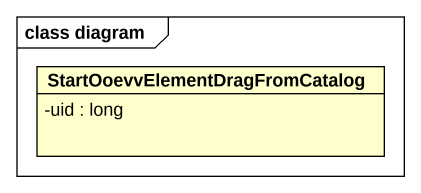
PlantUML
@startuml
mainframe class diagram
hide circle
hide empty members
skinparam classAttributeIconSize 0
class "StartOoevvElementDragFromCatalog" as StartOoevvElementDragFromCat {
  -uid : long
}
@enduml
